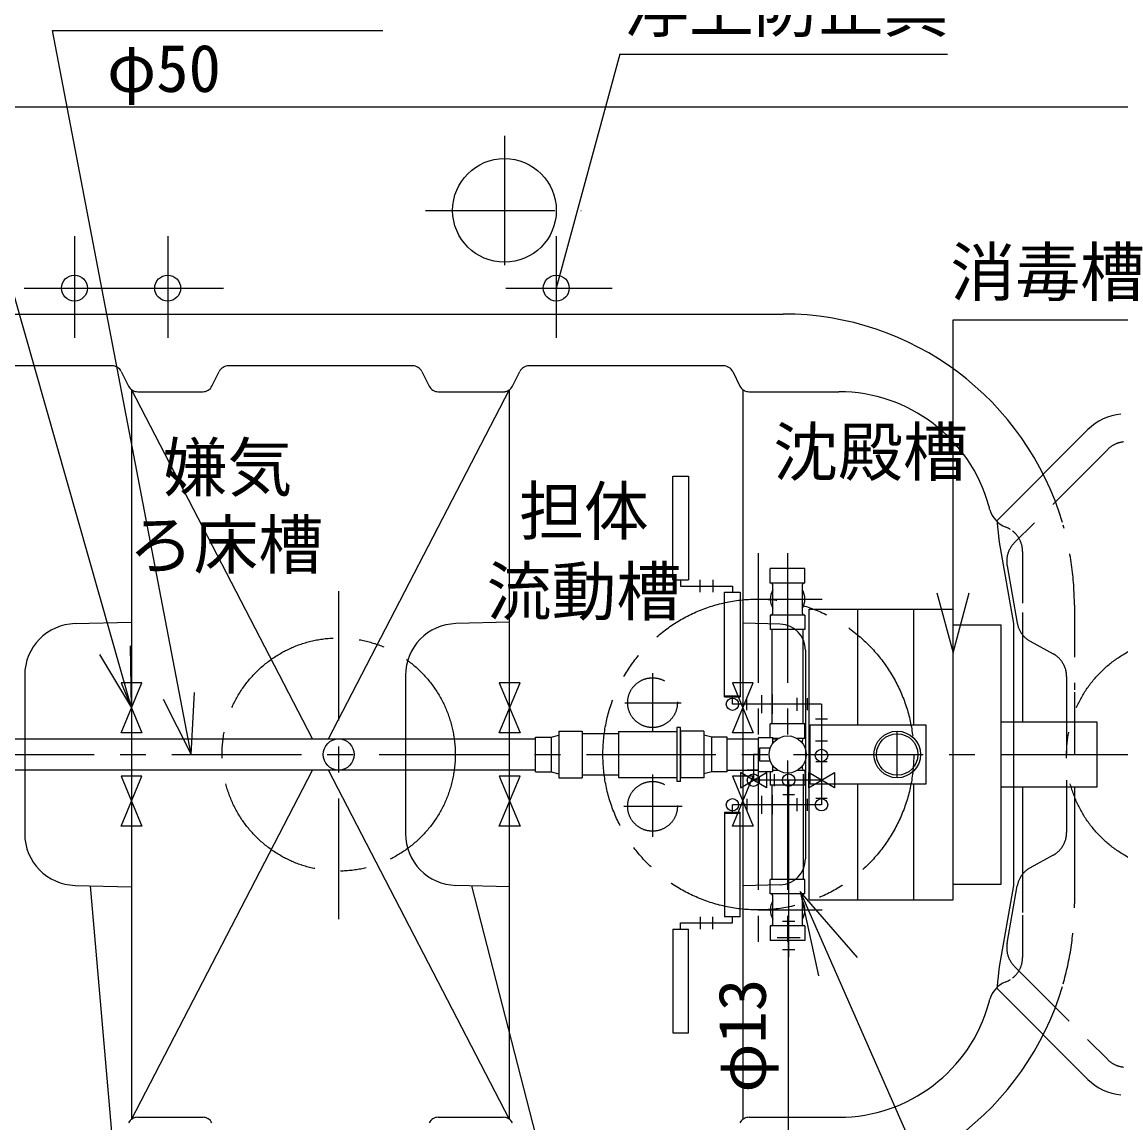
# Model space of a CAD drawing. Units: millimetres, scale not verified. Extents: x -14850 to 14850, y -10500 to 10500.
# Drawn here: x -9579 to -7458, y 1125 to 3250 of the extents above; entities that cross this region are included whole.
import ezdxf
from ezdxf.enums import TextEntityAlignment as Align

# ---------------------------------------------------------------- set-up
doc = ezdxf.new("R2010")
doc.units = ezdxf.units.MM
doc.header["$LTSCALE"] = 50
for name, pattern in [('CHAIN1', [8, 5, -1, 1, -1]), ('DASHED2', [3, 2, -1]), ('DASHED3', [4, 3, -1]), ('LONG_DASHED1', [7, 6, -1])]:
    doc.linetypes.add(name, pattern=pattern)
for name, color, linetype, lineweight in [('0-0_機器', 3, 'Continuous', 25), ('0-1_空気管', 3, 'Continuous', 25), ('0-4_文字', 5, 'Continuous', 25)]:
    doc.layers.add(name, color=color, linetype=linetype, lineweight=lineweight)
doc.styles.add('ＭＳ ゴシック', font='')
doc.styles.get('ＭＳ ゴシック').set_extended_font_data('MS Gothic')

msp = doc.modelspace()

# ---------------------------------------------------------------- linework, layer by layer
at = {"layer": '0-0_機器', "color": 2, "linetype": 'CHAIN1'}
for p, q in [((-8647.78, 3030.1), (-8647.78, 2735.04)), ((-8800.5, 2886.14), (-8499.53, 2886.14))]:
    msp.add_line(p, q, dxfattribs=at)
at = {"layer": '0-0_機器', "color": 2}
msp.add_lwpolyline([(-10447.78, 3086.14), (-6847.78, 3086.14), (-6847.78, 586.14)], dxfattribs=at)
msp.add_circle((-8647.78, 2886.14), 100, dxfattribs=at)
at = {"layer": '0-1_空気管', "color": 4}
for q in [(-8547.78, 2736.14), (-7792.42, 3187.58)]:
    msp.add_line((-8425.39, 3187.58), q, dxfattribs=at)
at = {"layer": '0-1_空気管'}
for p, q in [((-9878.69, 2686.14), (-8109.78, 2686.14)), ((-7782.01, 1555.98), (-7782.01, 2674.92)), ((-7782.01, 2674.92), (-7397.72, 2674.92)), ((-9405.15, 2586.14), (-9878.69, 2586.14)), ((-9387.26, 2575.08), (-9373.31, 2547.19)), ((-9212.26, 2547.19), (-9198.31, 2575.08)), ((-8825.14, 2586.14), (-9180.42, 2586.14)), ((-8807.26, 2575.08), (-8793.31, 2547.19)), ((-8632.26, 2547.19), (-8618.31, 2575.08)), ((-8225.15, 2586.14), (-8600.42, 2586.14)), ((-8207.26, 2575.08), (-8193.31, 2547.19)), ((-9367.78, 2540.41), (-9367.78, 1131.86)), ((-9018.33, 1866.14), (-9367.78, 2540.41)), ((-9355.42, 2536.14), (-9230.15, 2536.14)), ((-8987.24, 1866.14), (-8637.78, 2540.41)), ((-8775.42, 2536.14), (-8646.81, 2536.14)), ((-8637.78, 1131.86), (-8637.78, 2540.41)), ((-8187.78, 2540.41), (-8187.78, 1131.86)), ((-8175.42, 2536.14), (-8002.1, 2536.14)), ((-8322.78, 2173.14), (-8322.78, 2373.14)), ((-8322.78, 2373.14), (-8292.78, 2373.14)), ((-8292.78, 2373.14), (-8292.78, 2173.14)), ((-8067.78, 2195.14), (-8134.79, 2195.14)), ((-8134.79, 2167.04), (-8134.79, 2195.14)), ((-8067.78, 2167.04), (-8067.78, 2195.14)), ((-8322.78, 2173.14), (-8292.78, 2173.14)), ((-8307.78, 2173.14), (-8307.78, 2161.14)), ((-8270.28, 2149.14), (-8270.28, 2173.14)), ((-8245.28, 2173.14), (-8245.28, 2149.14)), ((-8067.78, 2167.04), (-8134.79, 2167.04)), ((-8307.78, 2161.14), (-8207.78, 2161.14)), ((-8222.78, 1947.64), (-8222.78, 2149.14)), ((-8222.78, 2149.14), (-8192.78, 2149.14)), ((-8207.78, 2161.14), (-8207.78, 2149.14)), ((-8192.78, 2149.14), (-8192.78, 1947.64)), ((-8129.89, 2108.34), (-8129.89, 2163.94)), ((-8072.68, 2108.34), (-8072.68, 2163.94)), ((-8134.79, 2105.23), (-8134.79, 2077.14)), ((-8067.78, 2105.23), (-8134.79, 2105.23)), ((-8067.78, 2105.23), (-8067.78, 2077.14)), ((-8059.76, 2116.61), (-7782.01, 2116.29)), ((-8059.76, 1555.67), (-8059.76, 2116.61)), ((-7965.74, 1893.64), (-7965.74, 2116.5)), ((-7858.34, 2116.38), (-7858.34, 1893.64)), ((-7647.78, 2110.36), (-7647.78, 1898.64)), ((-9476.4, 2088.69), (-9367.78, 2091.53)), ((-8637.78, 2091.4), (-8741.4, 2088.69)), ((-8115.48, 2087.41), (-8187.78, 2089.31)), ((-7782.01, 2086.29), (-7688.84, 2086.29)), ((-7688.84, 1585.98), (-7688.84, 2086.29)), ((-8067.78, 2077.14), (-8134.79, 2077.14)), ((-8131.28, 1895.14), (-8131.28, 2077.14)), ((-8071.28, 1895.14), (-8071.28, 2077.14)), ((-8066.78, 2037.43), (-8066.78, 1634.85)), ((-9573.78, 1988.72), (-9573.78, 1683.55)), ((-8838.78, 1988.72), (-8838.78, 1683.55)), ((-7547.78, 1956.23), (-7547.78, 1836.14)), ((-8222.78, 1949.14), (-8192.78, 1949.14)), ((-8222.78, 1947.64), (-8192.78, 1947.64)), ((-8207.78, 1933.14), (-8207.78, 1947.64)), ((-8179.73, 1921.64), (-8179.73, 1944.64)), ((-8151.78, 1950.64), (-8151.78, 1915.64)), ((-8130.78, 1951.64), (-8130.78, 1914.64)), ((-8083.78, 1945.64), (-8083.78, 1920.64)), ((-8063.78, 1944.64), (-8063.78, 1921.64)), ((-8035.78, 1933.14), (-8207.78, 1933.14)), ((-8035.78, 1933.14), (-8035.78, 1739.14)), ((-8067.78, 1895.14), (-8134.79, 1895.14)), ((-8134.79, 1868.89), (-8134.79, 1895.14)), ((-8067.78, 1867.04), (-8067.78, 1895.14)), ((-8057.76, 1778.64), (-8057.76, 1893.64)), ((-8057.76, 1893.64), (-7834.76, 1893.64)), ((-8047.28, 1905.14), (-8024.28, 1905.14)), ((-7834.76, 1893.64), (-7834.76, 1778.64)), ((-7504.03, 1898.64), (-7688.84, 1898.64)), ((-7504.03, 1773.64), (-7504.03, 1898.64)), ((-8587.78, 1802.64), (-8587.78, 1869.64)), ((-8557.78, 1869.64), (-8557.78, 1802.64)), ((-8542.78, 1881.14), (-8497.78, 1881.14)), ((-8542.78, 1881.14), (-8542.78, 1791.14)), ((-8497.78, 1881.14), (-8497.78, 1791.14)), ((-8427.78, 1876.14), (-8497.78, 1876.14)), ((-8427.78, 1880.64), (-8315.28, 1880.64)), ((-8427.78, 1880.64), (-8427.78, 1791.64)), ((-8307.78, 1784.14), (-8307.78, 1888.14)), ((-8262.78, 1881.14), (-8307.78, 1881.14)), ((-8262.78, 1881.14), (-8262.78, 1791.14)), ((-8247.78, 1802.64), (-8247.78, 1869.64)), ((-8217.78, 1802.64), (-8217.78, 1869.64)), ((-9975.78, 1866.14), (-8587.78, 1866.14)), ((-8217.78, 1866.14), (-8157.28, 1866.14)), ((-8157.28, 1803.39), (-8157.28, 1868.59)), ((-8156.98, 1868.89), (-8129.78, 1868.89)), ((-8129.78, 1857.95), (-8129.78, 1868.89)), ((-8119.53, 1867.04), (-8129.78, 1867.04)), ((-8129.78, 1866.64), (-8120.2, 1866.64)), ((-8067.78, 1867.04), (-8083.04, 1867.04)), ((-8072.68, 1857.82), (-8072.68, 1863.94)), ((-8024.28, 1862.14), (-8047.28, 1862.14)), ((-8167.28, 1836.14), (-8167.28, 1786.64)), ((-8155.28, 1836.14), (-8167.28, 1836.14)), ((-8587.78, 1806.14), (-9975.78, 1806.14)), ((-9367.78, 1131.86), (-9018.33, 1806.14)), ((-8637.78, 1131.86), (-8987.24, 1806.14)), ((-8217.78, 1806.14), (-8157.28, 1806.14)), ((-8072.68, 1808.34), (-8072.68, 1814.46)), ((-8024.78, 1822.14), (-8046.78, 1822.14)), ((-8542.78, 1791.14), (-8497.78, 1791.14)), ((-8427.78, 1796.14), (-8497.78, 1796.14)), ((-8427.78, 1791.64), (-8315.28, 1791.64)), ((-8262.78, 1791.14), (-8307.78, 1791.14)), ((-8157.28, 1805.67), (-8179.28, 1805.67)), ((-8035.78, 1786.64), (-8167.28, 1786.64)), ((-8134.79, 1803.39), (-8134.79, 1777.14)), ((-8129.78, 1805.64), (-8120.2, 1805.64)), ((-8119.53, 1805.23), (-8129.78, 1805.23)), ((-8127.28, 1798.14), (-8127.28, 1775.14)), ((-8099.28, 1786.64), (-8099.28, 1445.18)), ((-8067.78, 1805.23), (-8083.04, 1805.23)), ((-8071.28, 1798.14), (-8071.28, 1595.14)), ((-8067.78, 1805.23), (-8067.78, 1777.14)), ((-8307.78, 1784.14), (-8315.28, 1784.14)), ((-8067.78, 1777.14), (-8134.79, 1777.14)), ((-8131.28, 1595.14), (-8131.28, 1777.14)), ((-7834.76, 1778.64), (-8057.76, 1778.64)), ((-7965.74, 1555.78), (-7965.74, 1778.64)), ((-7858.34, 1778.64), (-7858.34, 1555.9)), ((-7688.84, 1773.64), (-7504.03, 1773.64)), ((-7647.78, 1773.64), (-7647.78, 1531.23)), ((-7547.78, 1773.64), (-7547.78, 1548.14)), ((-8179.73, 1750.64), (-8179.73, 1727.64)), ((-8151.78, 1756.64), (-8151.78, 1721.64)), ((-8134.9, 1751.67), (-8134.9, 1751.64)), ((-8130.78, 1757.64), (-8130.78, 1720.64)), ((-8110.78, 1758.64), (-8087.78, 1758.64)), ((-8083.78, 1751.64), (-8083.78, 1726.64)), ((-8063.78, 1750.64), (-8063.78, 1727.64)), ((-8024.78, 1751.14), (-8046.78, 1751.14)), ((-8222.78, 1724.64), (-8222.78, 1523.14)), ((-8222.78, 1724.64), (-8192.78, 1724.64)), ((-8222.78, 1723.14), (-8192.78, 1723.14)), ((-8035.78, 1739.14), (-8207.78, 1739.14)), ((-8207.78, 1724.64), (-8207.78, 1739.14)), ((-8192.78, 1523.14), (-8192.78, 1724.64)), ((-8067.78, 1595.14), (-8134.79, 1595.14)), ((-8134.79, 1567.04), (-8134.79, 1595.14)), ((-8067.78, 1567.04), (-8067.78, 1595.14)), ((-9476.4, 1583.59), (-9367.78, 1580.74)), ((-8637.78, 1580.87), (-8741.4, 1583.59)), ((-8711.33, 1582.8), (-8405.88, 395.04)), ((-8115.48, 1584.86), (-8187.78, 1582.97)), ((-7782.01, 1585.98), (-7688.84, 1585.98)), ((-8067.78, 1567.04), (-8134.79, 1567.04)), ((-8129.89, 1508.33), (-8129.89, 1563.94)), ((-8077.25, 1571.75), (-8041.51, 1409.31)), ((-7966.39, 1444.19), (-8077.25, 1571.75)), ((-8077.25, 1571.75), (-7705.21, 725.7)), ((-8072.68, 1508.33), (-8072.68, 1563.94)), ((-8059.76, 1555.67), (-7782.01, 1555.98)), ((-8307.78, 1499.14), (-8307.78, 1511.14)), ((-8307.78, 1511.14), (-8207.78, 1511.14)), ((-8270.28, 1523.14), (-8270.28, 1499.14)), ((-8245.28, 1499.14), (-8245.28, 1523.14)), ((-8192.78, 1523.14), (-8222.78, 1523.14)), ((-8207.78, 1511.14), (-8207.78, 1523.14)), ((-8111.28, 1514.79), (-8087.28, 1514.79)), ((-8322.78, 1499.14), (-8322.78, 1299.14)), ((-8322.78, 1499.14), (-8292.78, 1499.14)), ((-8292.78, 1299.14), (-8292.78, 1499.14)), ((-8134.79, 1505.23), (-8134.79, 1477.14)), ((-8067.78, 1505.23), (-8134.79, 1505.23)), ((-8067.78, 1505.23), (-8067.78, 1477.14)), ((-8067.78, 1477.14), (-8134.79, 1477.14)), ((-8121.28, 1482.79), (-8077.28, 1482.79)), ((-8111.28, 1459.79), (-8087.28, 1459.79)), ((-8322.78, 1299.14), (-8292.78, 1299.14)), ((-9355.42, 1136.14), (-9230.15, 1136.14)), ((-8775.42, 1136.14), (-8650.15, 1136.14)), ((-8175.42, 1136.14), (-8002.1, 1136.14))]:
    msp.add_line(p, q, dxfattribs=at)
at = {"layer": '0-1_空気管', "linetype": 'DASHED3'}
for p, q in [((-7483.42, 2424.9), (-7663.78, 2244.54)), ((-7677.66, 2200.5), (-7658.13, 2089.76)), ((-7632.93, 2054.6), (-7588.74, 2030.37)), ((-7562.78, 1986.53), (-7562.78, 1685.74)), ((-7588.74, 1641.9), (-7632.93, 1617.67)), ((-7677.66, 1471.77), (-7658.13, 1582.51)), ((-7663.78, 1427.73), (-7483.42, 1247.38))]:
    msp.add_line(p, q, dxfattribs=at)
at = {"layer": '0-1_空気管', "linetype": 'CHAIN1'}
for p, q in [((-8157.78, 2224.75), (-8157.78, 1445.18)), ((-8101.28, 2224.75), (-8101.28, 1445.18)), ((-8967.78, 2151.51), (-8967.78, 1518.43)), ((-8158.02, 2136.14), (-8034.8, 2136.14)), ((-8362, 1993.14), (-8362, 1879.43)), ((-8415.55, 1936.14), (-8306.52, 1936.14)), ((-7889.76, 1791.14), (-7889.76, 1881.14)), ((-10489.66, 1836.14), (-6940.88, 1836.14)), ((-8362, 1797.83), (-8362, 1677.14)), ((-8417.55, 1736.14), (-8304.51, 1736.14)), ((-8158.02, 1536.14), (-8034.8, 1536.14))]:
    msp.add_line(p, q, dxfattribs=at)
at = {"layer": '0-1_空気管', "linetype": 'DASHED2'}
for p, q in [((-7647.78, 2228.06), (-7647.78, 2115.36)), ((-7547.78, 2124.14), (-7547.78, 1961.23)), ((-7647.78, 1526.23), (-7647.78, 1444.21))]:
    msp.add_line(p, q, dxfattribs=at)
at = {"layer": '0-1_空気管', "linetype": 'LONG_DASHED1'}
for p, q in [((-8207.78, 1949.14), (-8207.78, 1947.64)), ((-8307.78, 1881.14), (-8307.78, 1791.14)), ((-8099.28, 1588.32), (-8099.28, 1459.79))]:
    msp.add_line(p, q, dxfattribs=at)
at = {"layer": '0-1_空気管', "color": 6}
msp.add_line((-8099.28, 1036.14), (-8099.28, 1482.79), dxfattribs=at)
at = {"layer": '0-1_空気管'}
for points in [[(-9367.78, 1926.14), (-9740.34, 3233.48), (-10410.94, 3233.48)], [(-9252.33, 1836.14), (-9520.12, 3233.48), (-8882.28, 3233.48)], [(-7664.75, 2089.15), (-7692.35, 2245.68), (-7696.97, 2287.72), (-7521.6, 2463.08)], [(-7813.07, 2148.01), (-7782.01, 2032.1), (-7750.95, 2148.01)], [(-7521.6, 1209.19), (-7696.97, 1384.55), (-7692.35, 1426.59), (-7664.75, 1583.12), (-7664.75, 2089.15)], [(-9429.46, 2029.08), (-9367.78, 1926.14), (-9369.72, 2046.12)], [(-9306.68, 1943.12), (-9252.33, 1836.14), (-9245.91, 1955.97)], [(-8587.78, 1869.64), (-8557.78, 1869.64), (-8542.78, 1873.64)], [(-8307.78, 1888.14), (-8315.28, 1888.14), (-8315.28, 1784.14)], [(-8217.78, 1869.64), (-8247.78, 1869.64), (-8262.78, 1873.64)], [(-8135.11, 1848.14), (-8155.28, 1848.14), (-8155.28, 1824.14), (-8135.11, 1824.14)], [(-8157.28, 1803.39), (-8129.78, 1803.39), (-8129.78, 1814.32)], [(-8587.78, 1802.64), (-8557.78, 1802.64), (-8542.78, 1798.64)], [(-8217.78, 1802.64), (-8247.78, 1802.64), (-8262.78, 1798.64)], [(-8751.59, 410.29), (-9345.12, 410.29), (-9446.96, 1582.82)]]:
    msp.add_lwpolyline(points, dxfattribs=at)
for points in [[(-9347.78, 1974.14), (-9387.78, 1974.14), (-9347.78, 1878.14), (-9387.78, 1878.14)], [(-8617.78, 1974.14), (-8657.78, 1974.14), (-8617.78, 1878.14), (-8657.78, 1878.14)], [(-8167.78, 1974.14), (-8207.78, 1974.14), (-8167.78, 1878.14), (-8207.78, 1878.14)], [(-9347.78, 1794.14), (-9387.78, 1794.14), (-9347.78, 1698.14), (-9387.78, 1698.14)], [(-8617.78, 1794.14), (-8657.78, 1794.14), (-8617.78, 1698.14), (-8657.78, 1698.14)], [(-8167.78, 1794.14), (-8207.78, 1794.14), (-8167.78, 1698.14), (-8207.78, 1698.14)], [(-8142.28, 1771.64), (-8192.28, 1801.64), (-8192.28, 1771.64), (-8142.28, 1801.64)], [(-8010.78, 1771.64), (-8060.78, 1801.64), (-8060.78, 1771.64), (-8010.78, 1801.64)]]:
    msp.add_lwpolyline(points, close=True, dxfattribs=at)
at = {"layer": '0-1_空気管', "linetype": 'CHAIN1'}
for centre, radius in [((-8157.78, 1836.14), 300), ((-8967.78, 1836.14), 225), ((-7337.78, 1836.14), 225), ((-8362, 1936.14), 48), ((-8362, 1736.14), 48)]:
    msp.add_circle(centre, radius, dxfattribs=at)
at = {"layer": '0-1_空気管'}
for centre, radius in [((-8207.78, 1933.14), 12), ((-8101.28, 1836.14), 35.89), ((-7889.76, 1836.14), 45), ((-7889.76, 1836.14), 40), ((-8967.78, 1836.14), 30), ((-8035.78, 1834.14), 12), ((-8167.28, 1786.64), 12), ((-8099.28, 1786.64), 12), ((-8207.78, 1739.14), 12), ((-8035.78, 1739.14), 12)]:
    msp.add_circle(centre, radius, dxfattribs=at)
for centre, radius, start, end in [((-8109.78, 2124.14), 562, 16.47684, 90), ((-9405.15, 2566.14), 20, 26.56505, 90), ((-9180.42, 2566.14), 20, 90, 153.43494), ((-8825.14, 2566.14), 20, 26.56505, 90), ((-8600.42, 2566.14), 20, 90, 153.43494), ((-8225.15, 2566.14), 20, 26.56505, 90), ((-9355.42, 2556.14), 20, 206.56503, 270), ((-9230.15, 2556.14), 20, 270, 333.43494), ((-8775.42, 2556.14), 20, 206.56503, 270), ((-8650.15, 2556.14), 20, 270, 333.43494), ((-8175.42, 2556.14), 20, 206.56503, 270), ((-8002.1, 2236.14), 300, 15.466, 90), ((-7448.07, 2389.54), 104, 95.38419, 135), ((-9447.78, 1836.14), 1800, 15.21593, 15.466), ((-7662.64, 2321.68), 50, 195.21593, 249.42366), ((-7697.78, 2228.06), 50, 57.96397, 69.42366), ((-8132.99, 2163.94), 3.1, 0, 90), ((-8069.58, 2163.94), 3.1, 90, 180), ((-8101.28, 2136.14), 33.5, 148.62476, 211.37523), ((-8101.28, 2136.14), 33.5, 328.62476, 31.37523), ((-8132.99, 2108.34), 3.1, 270, 0), ((-8069.58, 2108.34), 3.1, 180, 270), ((-9473.78, 1988.72), 100, 91.5, 180), ((-8738.78, 1988.72), 100, 91.5, 180), ((-8116.78, 2037.43), 50, 0, 88.49998), ((-8156.98, 1868.59), 0.3, 90, 180), ((-8069.58, 1863.94), 3.1, 90, 180), ((-8069.58, 1808.34), 3.1, 180, 270), ((-9473.78, 1683.55), 100, 180, 268.5), ((-8738.78, 1683.55), 100, 180, 268.5), ((-8116.78, 1634.85), 50, 271.5, 0), ((-8101.28, 1536.14), 33.5, 148.62476, 211.37523), ((-8132.99, 1563.94), 3.1, 0, 90), ((-8069.58, 1563.94), 3.1, 90, 180), ((-8101.28, 1536.14), 33.5, 328.62476, 31.37523), ((-8109.78, 1548.14), 562, 359.18433, 0), ((-8132.99, 1508.33), 3.1, 270, 0), ((-8069.58, 1508.33), 3.1, 180, 270), ((-8109.78, 1548.14), 562, 270, 343.52315), ((-7662.64, 1350.59), 50, 110.57632, 164.78406), ((-7697.78, 1444.21), 50, 290.57632, 302.03601), ((-9447.78, 1836.14), 1800, 344.53398, 344.78406), ((-8002.1, 1436.14), 300, 270, 344.53398), ((-7448.07, 1282.73), 104, 225, 264.6158), ((-9355.42, 1116.14), 20, 90, 153.43494), ((-9230.15, 1116.14), 20, 26.56505, 90), ((-8775.42, 1116.14), 20, 90, 153.43494), ((-8650.15, 1116.14), 20, 26.56505, 90), ((-8175.42, 1116.14), 20, 90, 153.43494)]:
    msp.add_arc(centre, radius, start, end, dxfattribs=at)
at = {"layer": '0-1_空気管', "linetype": 'DASHED3'}
for centre, start, end in [((-7448.07, 2389.54), 95.38419, 135), ((-7628.42, 2209.19), 135, 190), ((-7608.89, 2098.44), 190, 241.2621), ((-7612.78, 1986.53), 0, 61.2621), ((-7612.78, 1685.74), 298.73788, 0), ((-7608.89, 1573.83), 118.73788, 170), ((-7628.42, 1463.09), 170, 225), ((-7448.07, 1282.73), 225, 264.6158)]:
    msp.add_arc(centre, 50, start, end, dxfattribs=at)
at = {"layer": '0-1_空気管', "linetype": 'DASHED2'}
for centre, radius, start, end in [((-8109.78, 2124.14), 562, 0, 15.9671), ((-7697.78, 2228.06), 50, 0, 52.23917), ((-8109.78, 1548.14), 562, 344.03288, 358.67459), ((-7697.78, 1444.21), 50, 307.76082, 0)]:
    msp.add_arc(centre, radius, start, end, dxfattribs=at)
at = {"layer": '0-4_文字', "color": 7}
for p, q in [((-9477.78, 2836.34), (-9477.78, 2639.86)), ((-9297.78, 2836.34), (-9297.78, 2639.86)), ((-8547.78, 2836.34), (-8547.78, 2639.86)), ((-9575.11, 2736.14), (-9189.96, 2736.14)), ((-8645.11, 2736.14), (-8439.96, 2736.14))]:
    msp.add_line(p, q, dxfattribs=at)
for centre in [(-9477.78, 2736.14), (-9297.78, 2736.14), (-8547.78, 2736.14)]:
    msp.add_circle(centre, 25, dxfattribs=at)

# ---------------------------------------------------------------- texts
at = {"layer": '0-1_空気管', "color": 4, "style": 'ＭＳ ゴシック'}
for s, p in [('φ50', (-9414.81, 3087.06)), ('消毒槽', (-7787.14, 2693.56)), ('沈殿槽', (-8129.2, 2346.66)), ('嫌気', (-9307.65, 2316.82)), ('担体', (-8619.58, 2232.27)), ('ろ床槽', (-9373.21, 2167.6)), ('流動槽', (-8682.09, 2077.54))]:
    msp.add_text(s, height=91.79, dxfattribs=at).set_placement(p, align=Align.BOTTOM_LEFT)
msp.add_text('φ13', height=91.79, rotation=90, dxfattribs=at).set_placement((-8115.77, 1183.69), align=Align.BOTTOM_LEFT)
at = {"layer": '0-4_文字', "color": 4, "style": 'ＭＳ ゴシック'}
msp.add_text('浮上防止具', height=91.79, dxfattribs=at).set_placement((-8416.97, 3203.17), align=Align.BOTTOM_LEFT)

doc.saveas('drawing.dxf')
